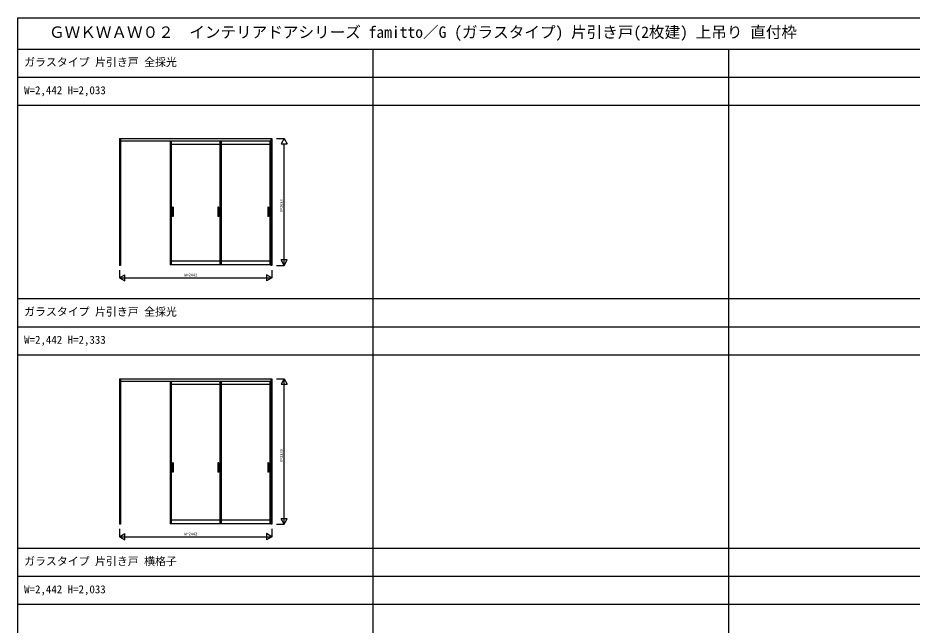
# Model space of a CAD drawing. Units: millimetres, scale not verified. Extents: x -14340 to 14341, y -10000 to 10000.
# Drawn here: x -14340 to 0, y 267 to 10000 of the extents above; entities that cross this region are included whole.
import ezdxf
from ezdxf.enums import TextEntityAlignment as Align

# ---------------------------------------------------------------- set-up
doc = ezdxf.new("R2010")
doc.units = ezdxf.units.MM
doc.header["$LTSCALE"] = 50
for name, color, linetype in [('0-0_0', 7, 'Continuous'), ('0-1_YKK_A1', 4, 'Continuous'), ('0-4_YKK_F1', 7, 'Continuous'), ('0-5_YKK_N1', 2, 'Continuous')]:
    doc.layers.add(name, color=color, linetype=linetype)
doc.styles.add('ＭＳ ゴシック', font='')
doc.styles.get('ＭＳ ゴシック').set_extended_font_data('MS Gothic')

msp = doc.modelspace()

# ---------------------------------------------------------------- linework, layer by layer
at = {"layer": '0-1_YKK_A1'}
for p, q in [((-12711.2, 8066.9), (-10269.2, 8066.9)), ((-12711.2, 8066.9), (-12711.2, 6033.9)), ((-12696.2, 8066.9), (-12696.2, 6033.9)), ((-10284.2, 8066.9), (-10284.2, 6033.9)), ((-10269.2, 8066.9), (-10269.2, 6033.9)), ((-12696.2, 8027.9), (-10284.2, 8027.9)), ((-11900.2, 8027.9), (-11900.2, 6042.9)), ((-11880.2, 8027.9), (-11880.2, 6042.9)), ((-11880.2, 7978.9), (-11100.7, 7978.9)), ((-11100.7, 8027.9), (-11100.7, 6042.9)), ((-11080.7, 8027.9), (-11080.7, 6042.9)), ((-11080.7, 7978.9), (-10301.2, 7978.9)), ((-10301.2, 8027.9), (-10301.2, 6042.9)), ((-11849.7, 6967.9), (-11862.7, 6967.9)), ((-11862.7, 6967.9), (-11862.7, 6817.9)), ((-11849.7, 6967.9), (-11849.7, 6817.9)), ((-11118.2, 6967.9), (-11131.2, 6967.9)), ((-11131.2, 6967.9), (-11131.2, 6817.9)), ((-11118.2, 6967.9), (-11118.2, 6817.9)), ((-10318.7, 6967.9), (-10331.7, 6967.9)), ((-10331.7, 6967.9), (-10331.7, 6817.9)), ((-10318.7, 6967.9), (-10318.7, 6817.9)), ((-11849.7, 6817.9), (-11862.7, 6817.9)), ((-11118.2, 6817.9), (-11131.2, 6817.9)), ((-10318.7, 6817.9), (-10331.7, 6817.9)), ((-12696.2, 6033.9), (-12711.2, 6033.9)), ((-10284.2, 6042.9), (-11900.2, 6042.9)), ((-11100.7, 6100.9), (-11880.2, 6100.9)), ((-10301.2, 6100.9), (-11080.7, 6100.9)), ((-10269.2, 6033.9), (-10284.2, 6033.9)), ((-12711.2, 4216.9), (-10269.2, 4216.9)), ((-12711.2, 4216.9), (-12711.2, 1883.9)), ((-12696.2, 4216.9), (-12696.2, 1883.9)), ((-12696.2, 4177.9), (-10284.2, 4177.9)), ((-11900.2, 4177.9), (-11900.2, 1892.9)), ((-11880.2, 4177.9), (-11880.2, 1892.9)), ((-11100.7, 4177.9), (-11100.7, 1892.9)), ((-11080.7, 4177.9), (-11080.7, 1892.9)), ((-10301.2, 4177.9), (-10301.2, 1892.9)), ((-10284.2, 4216.9), (-10284.2, 1883.9)), ((-10269.2, 4216.9), (-10269.2, 1883.9)), ((-11880.2, 4128.9), (-11100.7, 4128.9)), ((-11080.7, 4128.9), (-10301.2, 4128.9)), ((-11849.7, 2867.9), (-11862.7, 2867.9)), ((-11862.7, 2867.9), (-11862.7, 2717.9)), ((-11849.7, 2867.9), (-11849.7, 2717.9)), ((-11118.2, 2867.9), (-11131.2, 2867.9)), ((-11131.2, 2867.9), (-11131.2, 2717.9)), ((-11118.2, 2867.9), (-11118.2, 2717.9)), ((-10318.7, 2867.9), (-10331.7, 2867.9)), ((-10331.7, 2867.9), (-10331.7, 2717.9)), ((-10318.7, 2867.9), (-10318.7, 2717.9)), ((-11849.7, 2717.9), (-11862.7, 2717.9)), ((-11118.2, 2717.9), (-11131.2, 2717.9)), ((-10318.7, 2717.9), (-10331.7, 2717.9)), ((-12696.2, 1883.9), (-12711.2, 1883.9)), ((-10284.2, 1892.9), (-11900.2, 1892.9)), ((-11100.7, 1950.9), (-11880.2, 1950.9)), ((-10301.2, 1950.9), (-11080.7, 1950.9)), ((-10269.2, 1883.9), (-10284.2, 1883.9))]:
    msp.add_line(p, q, dxfattribs=at)
at = {"layer": '0-4_YKK_F1'}
for p, q in [((-14340.2, 10000.4), (14340.8, 10000.4)), ((-14340.2, -9999.6), (-14340.2, 10000.4)), ((-14340.2, 9500.4), (14159.8, 9500.4)), ((-8640.2, -9999.6), (-8640.2, 9500.4)), ((-2940.2, -9999.6), (-2940.2, 9500.4)), ((-14340.2, 9050.4), (14159.8, 9050.4)), ((-14340.2, 8600.4), (14159.8, 8600.4)), ((-14340.2, 5500.4), (14159.8, 5500.4)), ((-14340.2, 5050.4), (14159.8, 5050.4)), ((-14340.2, 4600.4), (14159.8, 4600.4)), ((-14340.2, 1500.4), (14159.8, 1500.4)), ((-14340.2, 1050.4), (14159.8, 1050.4)), ((-14340.2, 600.4), (14159.8, 600.4))]:
    msp.add_line(p, q, dxfattribs=at)
at = {"layer": '0-5_YKK_N1'}
for p, q in [((-10194.2, 8066.9), (-10069.2, 8066.9)), ((-10069.2, 8066.9), (-10119.2, 7980.3)), ((-10069.2, 8066.9), (-10019.2, 7980.3)), ((-10119.2, 7980.3), (-10019.2, 7980.3)), ((-10069.2, 6033.9), (-10069.2, 7980.3)), ((-10194.2, 6033.9), (-10069.2, 6033.9)), ((-10069.2, 6033.9), (-10119.2, 6120.5)), ((-10019.2, 6120.5), (-10119.2, 6120.5)), ((-10069.2, 6033.9), (-10019.2, 6120.5)), ((-12711.2, 5958.9), (-12711.2, 5833.9)), ((-12711.2, 5833.9), (-12624.6, 5883.9)), ((-12624.6, 5783.9), (-12624.6, 5883.9)), ((-10269.2, 5833.9), (-10355.8, 5883.9)), ((-10355.8, 5883.9), (-10355.8, 5783.9)), ((-10269.2, 5958.9), (-10269.2, 5833.9)), ((-12711.2, 5833.9), (-10269.2, 5833.9)), ((-12711.2, 5833.9), (-12624.6, 5783.9)), ((-10269.2, 5833.9), (-10355.8, 5783.9)), ((-10194.2, 4216.9), (-10069.2, 4216.9)), ((-10069.2, 4216.9), (-10119.2, 4130.3)), ((-10069.2, 1883.9), (-10069.2, 4216.9)), ((-10069.2, 4216.9), (-10019.2, 4130.3)), ((-10119.2, 4130.3), (-10019.2, 4130.3)), ((-10194.2, 1883.9), (-10069.2, 1883.9)), ((-10069.2, 1883.9), (-10119.2, 1970.5)), ((-10019.2, 1970.5), (-10119.2, 1970.5)), ((-10069.2, 1883.9), (-10019.2, 1970.5)), ((-12711.2, 1808.9), (-12711.2, 1683.9)), ((-12711.2, 1683.9), (-12624.6, 1733.9)), ((-12624.6, 1633.9), (-12624.6, 1733.9)), ((-10269.2, 1683.9), (-10355.8, 1733.9)), ((-10355.8, 1733.9), (-10355.8, 1633.9)), ((-10269.2, 1808.9), (-10269.2, 1683.9)), ((-12711.2, 1683.9), (-10269.2, 1683.9)), ((-12711.2, 1683.9), (-12624.6, 1633.9)), ((-10269.2, 1683.9), (-10355.8, 1633.9))]:
    msp.add_line(p, q, dxfattribs=at)

# ---------------------------------------------------------------- texts
at = {"layer": '0-0_0', "style": 'ＭＳ ゴシック'}
for s, height, p in [('ＧＷＫＷＡＷ０２  インテリアドアシリーズ famitto／G (ガラスタイプ) 片引き戸(2枚建) 上吊り 直付枠', 183.3, (-13840.2, 9625.4)), ('ガラスタイプ 片引き戸 全採光', 128.3, (-14240.2, 9187.9)), ('W=2,442 H=2,033', 128.3, (-14240.2, 8737.9)), ('ガラスタイプ 片引き戸 全採光', 128.3, (-14240.2, 5187.9)), ('W=2,442 H=2,333', 128.3, (-14240.2, 4737.9)), ('ガラスタイプ 片引き戸 横格子', 128.3, (-14240.2, 1187.9)), ('W=2,442 H=2,033', 128.3, (-14240.2, 737.9))]:
    msp.add_text(s, height=height, dxfattribs=at).set_placement(p, align=Align.BOTTOM_LEFT)
at = {"layer": '0-5_YKK_N1', "style": 'ＭＳ ゴシック'}
for s, p in [('H=2033', (-10079.2, 6885.4)), ('H=2333', (-10079.2, 2880.4))]:
    msp.add_text(s, height=43.99, rotation=90, dxfattribs=at).set_placement(p, align=Align.BOTTOM_LEFT)
for p in [(-11670.2, 5843.9), (-11670.2, 1693.9)]:
    msp.add_text('W=2442', height=43.99, dxfattribs=at).set_placement(p, align=Align.BOTTOM_LEFT)

doc.saveas('drawing.dxf')
